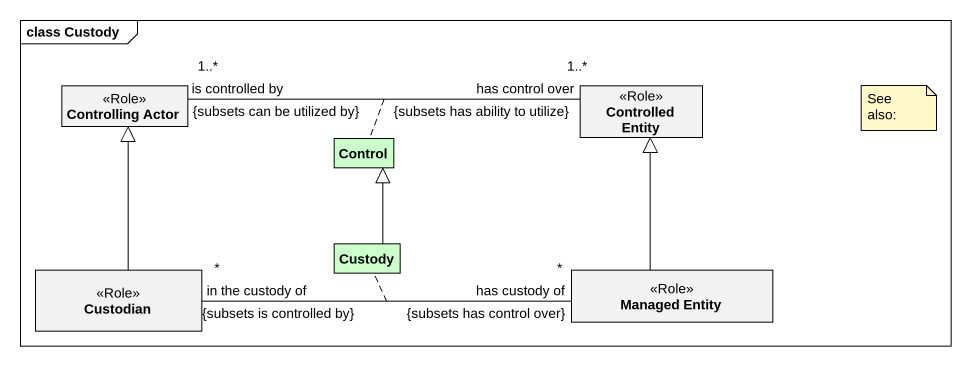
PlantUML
@startuml
mainframe class Custody
hide circle
hide empty members
class "Controlling Actor" as Controlling_Actor <<Role>>
class "Controlled Entity" as Controlled_Entity <<Role>>
class "Control" as Control_ #CCFFCC
class Custodian <<Role>>
class Custody #CCFFCC
class "Managed Entity" as Managed_Entity <<Role>>
Controlling_Actor "is controlled by\n1..*\n{subsets can be utilized by}" -right- "has control over\n1..*\n{subsets has ability to utilize}" Controlled_Entity
(Controlling_Actor, Controlled_Entity) .. Control_
Custodian -up-|> Controlling_Actor
Custodian "in the custody of\n*\n{subsets is controlled by}" -right- "has custody of\n*\n{subsets has control over}" Managed_Entity
(Custodian, Managed_Entity) .. Custody
Custody -up-|> Control_
Managed_Entity -up-|> Controlled_Entity
note as N1
  See also:
end note
@enduml
